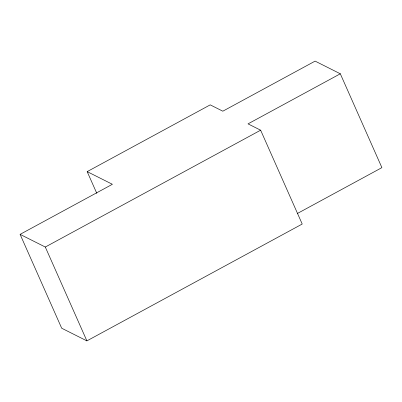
<?xml version="1.0" encoding="UTF-8"?>
<svg xmlns="http://www.w3.org/2000/svg" width="402" height="402" viewBox="0 0 402 402"><rect width="100%" height="100%" fill="white"/><g stroke="black" fill="none" stroke-linecap="round" stroke-linejoin="round"><path stroke-width="0.6" d="M96.812 193.372L87.174 171.629L210.221 104.862L222.824 111.193L315.108 61.119L340.313 73.787L381.9 167.634L297.309 213.532M340.313 73.787L248.029 123.861L260.637 130.193L302.219 224.04L86.892 340.881L61.687 328.213L20.1 234.366L112.384 184.292L87.174 171.629M20.1 234.366L45.305 247.034L260.637 130.193M45.305 247.034L86.892 340.881"/></g></svg>
